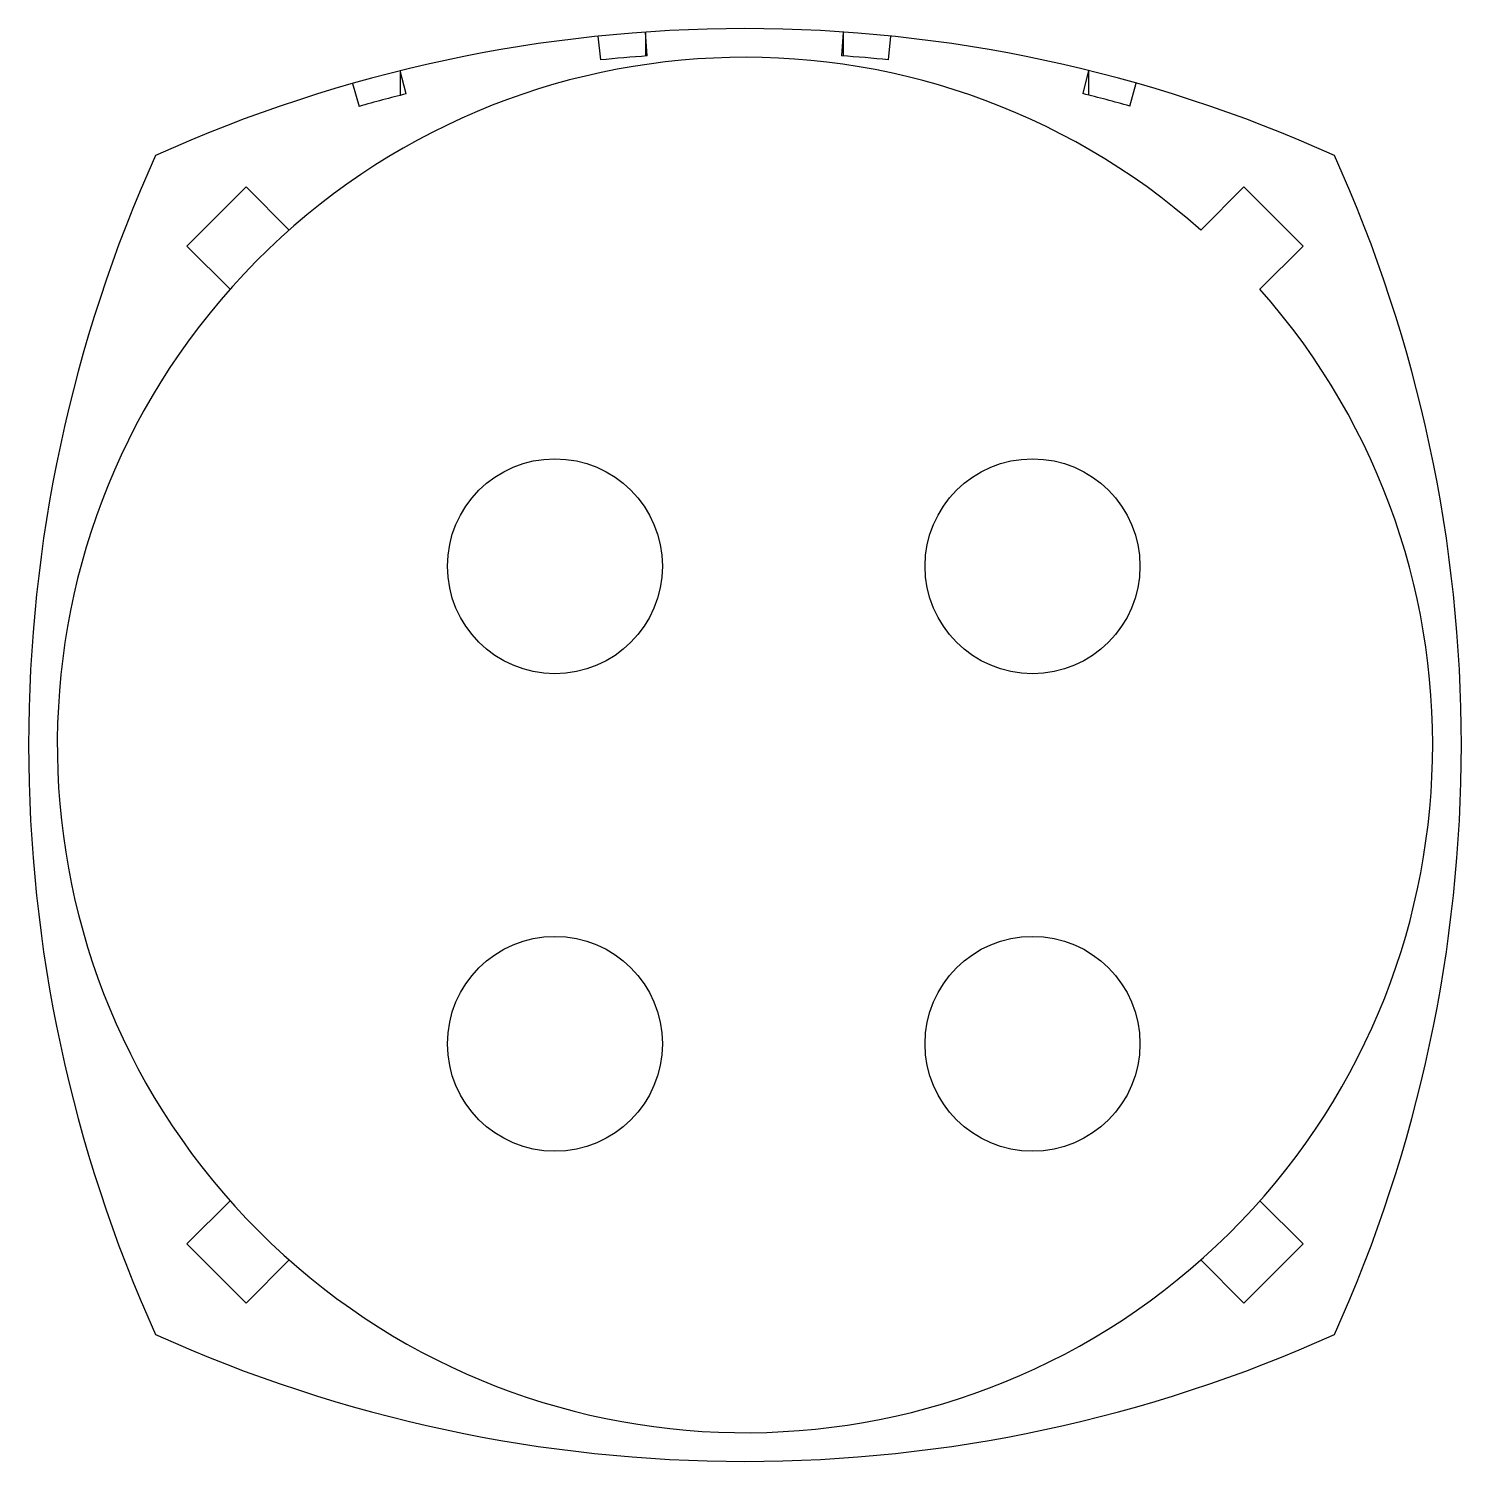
# Model space of a CAD drawing. Header units: millimetres. Extents: x -30 to 30, y -30 to 30.
import ezdxf

# ---------------------------------------------------------------- set-up
doc = ezdxf.new("R2010")
doc.units = ezdxf.units.MM

msp = doc.modelspace()

# ---------------------------------------------------------------- linework, layer by layer
at = {"color": 7, "linetype": 'Continuous', "lineweight": 25}
for p, q in [((-6.987, 29.592), (-6.987, 29.592)), ((-6.161, 29.683), (-6.058, 28.688)), ((-4.092, 28.858), (-4.161, 29.856)), ((-1.924, 29.969), (-1.924, 29.969)), ((4.113, 29.859), (4.044, 28.861)), ((6.011, 28.693), (6.113, 29.688)), ((-11.055, 28.973), (-11.055, 28.973)), ((11.931, 28.802), (11.931, 28.802)), ((11.931, 28.802), (11.931, 28.802)), ((-14.194, 27.267), (-14.435, 28.238)), ((-14.392, 28.249), (-14.392, 28.248)), ((14.386, 28.25), (14.146, 27.279)), ((-16.435, 27.705), (-16.161, 26.744)), ((16.113, 26.757), (16.386, 27.719)), ((-20.895, 23.37), (-23.37, 20.895)), ((-19.09, 21.564), (-20.895, 23.37)), ((20.895, 23.37), (19.09, 21.564)), ((23.37, 20.895), (20.895, 23.37)), ((-23.37, 20.895), (-21.564, 19.09)), ((21.564, 19.09), (23.37, 20.895)), ((-21.564, -19.09), (-23.37, -20.895)), ((23.37, -20.895), (21.564, -19.09)), ((-23.37, -20.895), (-20.895, -23.37)), ((20.895, -23.37), (23.37, -20.895)), ((-20.895, -23.37), (-19.09, -21.564)), ((19.09, -21.564), (20.895, -23.37))]:
    msp.add_line(p, q, dxfattribs=at)
at = {"color": 8, "linetype": 'Continuous', "lineweight": 25}
for p, q in [((-4.161, 29.856), (-4.161, 28.853)), ((4.113, 29.859), (4.113, 28.856)), ((-14.435, 28.238), (-14.435, 27.207)), ((14.386, 28.25), (14.386, 27.219))]:
    msp.add_line(p, q, dxfattribs=at)
at = {"color": 7, "linetype": 'Continuous', "lineweight": 25}
for centre in [(-7.959, 7.486), (12.041, 7.486), (-7.959, -12.514), (12.041, -12.514)]:
    msp.add_circle(centre, 4.5, dxfattribs=at)
for centre, radius, start, end in [((0, -30), 60, 65.70481, 114.29519), ((0, 0), 28.8, 48.48366, 41.51634), ((0, -30), 59, 93.97661, 95.89367), ((0, -30), 59, 84.15276, 86.06968), ((0, -30), 59, 103.92049, 105.89698), ((0, -30), 59, 74.15104, 76.12709), ((30, 0), 60, 155.70481, 204.29519), ((-30, 0), 60, 335.70481, 24.29519), ((0, 30), 60, 245.70481, 294.29519)]:
    msp.add_arc(centre, radius, start, end, dxfattribs=at)

doc.saveas('drawing.dxf')
